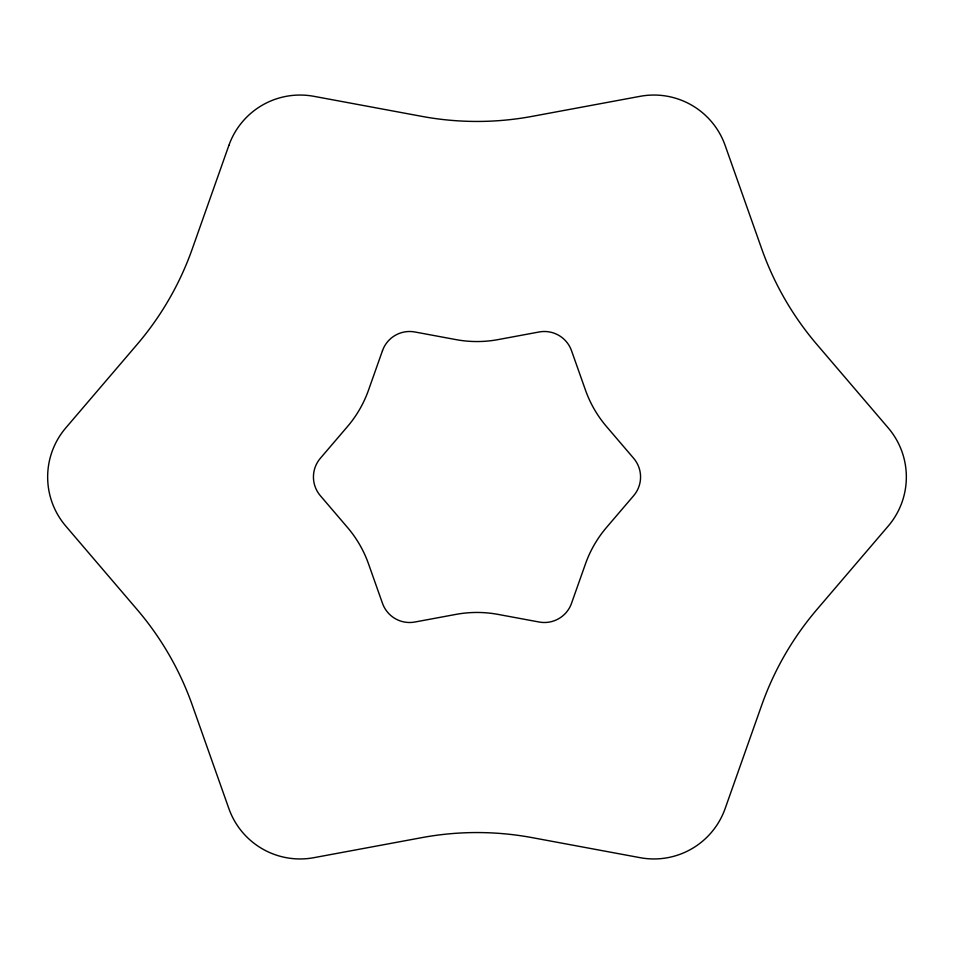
<?xml version="1.0" encoding="UTF-8"?>
<svg xmlns="http://www.w3.org/2000/svg" width="954" height="954" viewBox="0 0 954 954"><rect width="100%" height="100%" fill="white"/><g stroke="black" fill="none" stroke-linecap="round" stroke-linejoin="round"><path stroke-width="1.43" d="M228.877 145.39L192.267 248.911A302.12 302.12 0 0 1 137.102 344.466L65.766 427.929A75.533 75.533 0 0 0 65.766 526.071L137.102 609.534A302.12 302.12 0 0 1 192.267 705.089L228.877 808.61A75.533 75.533 0 0 0 313.878 857.682L421.835 837.636A302.12 302.12 0 0 1 532.165 837.636L640.122 857.682A75.533 75.533 0 0 0 725.123 808.61L761.733 705.089A302.12 302.12 0 0 1 816.898 609.534L888.234 526.071A75.533 75.533 0 0 0 888.234 427.929L816.898 344.466A302.12 302.12 0 0 1 761.733 248.911L725.123 145.39A75.533 75.533 0 0 0 640.122 96.318L532.165 116.364A302.12 302.12 0 0 1 421.835 116.364L313.878 96.318A75.533 75.533 0 0 0 228.877 145.39M382.482 350.678L368.53 390.103A115.088 115.088 0 0 1 347.518 426.51L320.341 458.302A28.775 28.775 0 0 0 320.341 495.698L347.518 527.49A115.088 115.088 0 0 1 368.53 563.897L382.482 603.322A28.775 28.775 0 0 0 414.859 622.02L455.988 614.388A115.088 115.088 0 0 1 498.012 614.388L539.141 622.02A28.775 28.775 0 0 0 571.267 604.025L585.47 563.897A115.088 115.088 0 0 1 606.482 527.49L633.659 495.698A28.775 28.775 0 0 0 633.659 458.302L606.482 426.51A115.088 115.088 0 0 1 585.47 390.103L571.518 350.678A28.775 28.775 0 0 0 539.141 331.98L498.012 339.612A115.088 115.088 0 0 1 455.988 339.612L414.859 331.98A28.775 28.775 0 0 0 382.482 350.678"/></g></svg>
